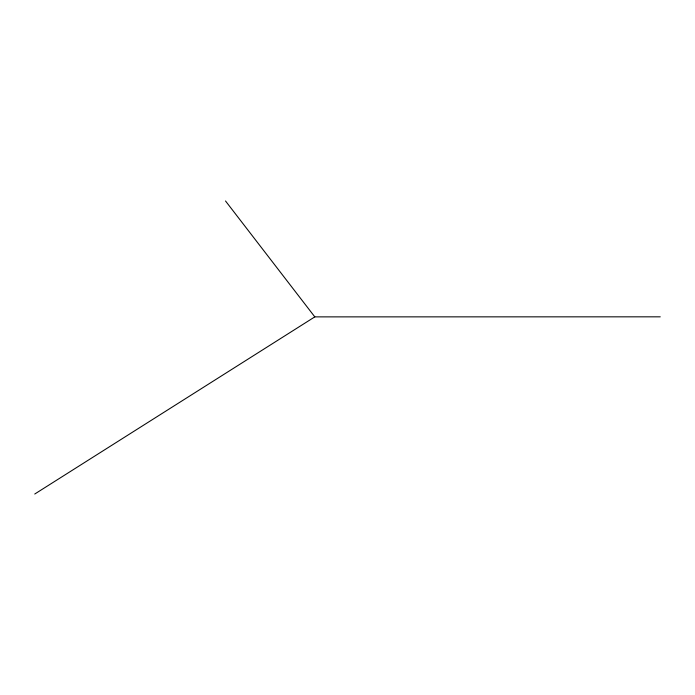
<?xml version="1.0" encoding="UTF-8"?>
<svg xmlns="http://www.w3.org/2000/svg" width="695" height="695" viewBox="0 0 695 695"><rect width="100%" height="100%" fill="white"/><g stroke="black" fill="none" stroke-linecap="round" stroke-linejoin="round"><path stroke-width="1.04" d="M34.75 494.023L314.809 316.877L660.25 316.833M225.51 200.977L314.809 316.877"/></g></svg>
